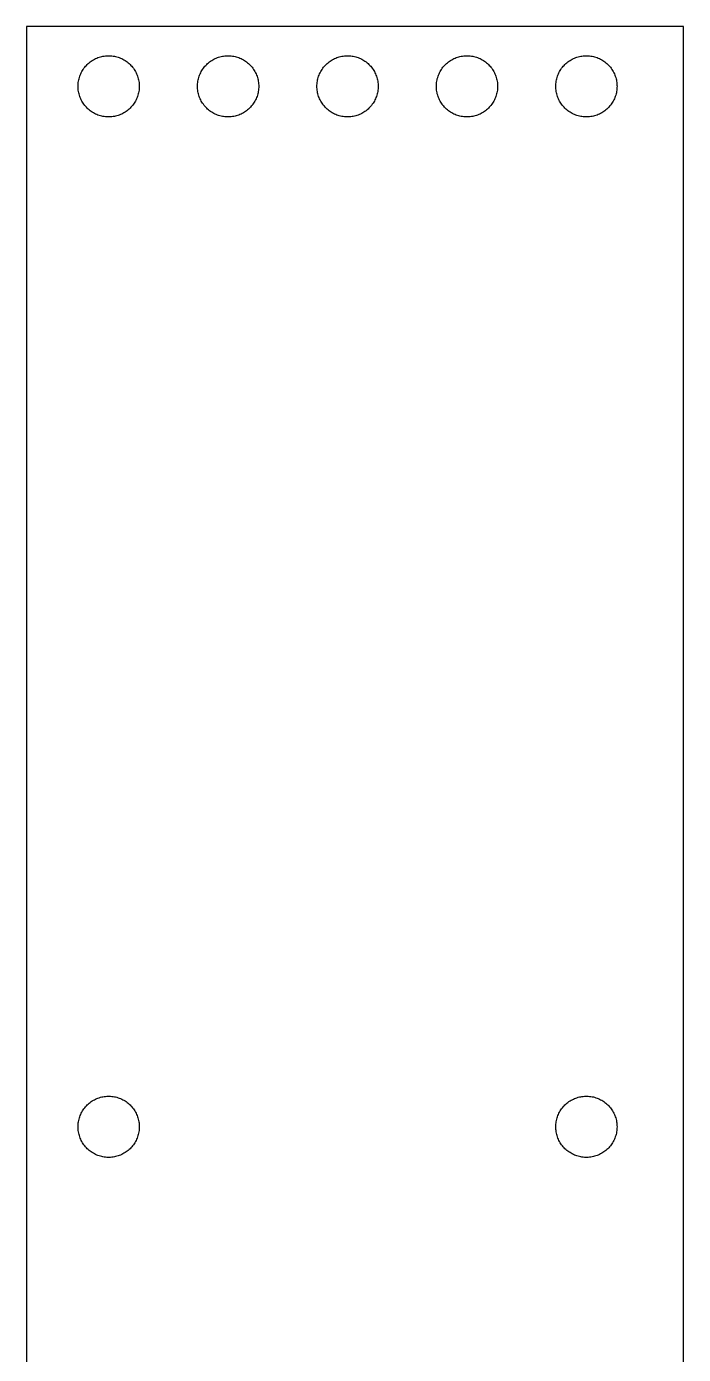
# Model space of a CAD drawing. Header units: metres. Extents: x -21 to 22, y -25 to 152.
# Drawn here: x -21.5 to 22.5, y 63.5 to 152.4 of the extents above; entities that cross this region are included whole.
import ezdxf

# ---------------------------------------------------------------- set-up
doc = ezdxf.new("R2010")
doc.units = ezdxf.units.M

msp = doc.modelspace()

# ---------------------------------------------------------------- linework, layer by layer
for p, q in [((22.4998, 152.4), (-21.4999, 152.4)), ((-21.4999, 152.4), (-21.4999, -25.4)), ((22.4998, -25.4), (22.4998, 152.4)), ((-16.9497, 150.216), (-16.8726, 150.255)), ((-16.8726, 150.255), (-16.7943, 150.29)), ((-16.7943, 150.29), (-16.7145, 150.321)), ((-16.7145, 150.321), (-16.6331, 150.349)), ((-16.6331, 150.349), (-16.5509, 150.374)), ((-16.5509, 150.374), (-16.468, 150.395)), ((-16.468, 150.395), (-16.3839, 150.414)), ((-16.3839, 150.414), (-16.2994, 150.428)), ((-16.2994, 150.428), (-16.2141, 150.438)), ((-16.2141, 150.438), (-16.1285, 150.446)), ((-16.1285, 150.446), (-16.0428, 150.449)), ((-16.0428, 150.449), (-15.9568, 150.449)), ((-15.9568, 150.449), (-15.8711, 150.446)), ((-15.8711, 150.446), (-15.7855, 150.438)), ((-15.7855, 150.438), (-15.7002, 150.428)), ((-15.7002, 150.428), (-15.6157, 150.414)), ((-15.6157, 150.414), (-15.5316, 150.395)), ((-15.5316, 150.395), (-15.4487, 150.374)), ((-15.4487, 150.374), (-15.3665, 150.349)), ((-15.3665, 150.349), (-15.2851, 150.321)), ((-15.2851, 150.321), (-15.2053, 150.29)), ((-15.2053, 150.29), (-15.127, 150.255)), ((-15.127, 150.255), (-15.0502, 150.216)), ((-8.94945, 150.216), (-8.87271, 150.255)), ((-8.87271, 150.255), (-8.79442, 150.29)), ((-8.79442, 150.29), (-8.71458, 150.321)), ((-8.71458, 150.321), (-8.63319, 150.349)), ((-8.63319, 150.349), (-8.55103, 150.374)), ((-8.55103, 150.374), (-8.46809, 150.395)), ((-8.46809, 150.395), (-8.38398, 150.414)), ((-8.38398, 150.414), (-8.29911, 150.428)), ((-8.29911, 150.428), (-8.21423, 150.438)), ((-8.21423, 150.438), (-8.12857, 150.446)), ((-8.12857, 150.446), (-8.04292, 150.449)), ((-8.04292, 150.449), (-7.95688, 150.449)), ((-7.95688, 150.449), (-7.87122, 150.446)), ((-7.87122, 150.446), (-7.78557, 150.438)), ((-7.78557, 150.438), (-7.70031, 150.428)), ((-7.70031, 150.428), (-7.61581, 150.414)), ((-7.61581, 150.414), (-7.53171, 150.395)), ((-7.53171, 150.395), (-7.44838, 150.374)), ((-7.44838, 150.374), (-7.36622, 150.349)), ((-7.36622, 150.349), (-7.28521, 150.321)), ((-7.28521, 150.321), (-7.20537, 150.29)), ((-7.20537, 150.29), (-7.12708, 150.255)), ((-7.12708, 150.255), (-7.04996, 150.216)), ((-0.94955, 150.216), (-0.87282, 150.255)), ((-0.87282, 150.255), (-0.79414, 150.29)), ((-0.79414, 150.29), (-0.7143, 150.321)), ((-0.7143, 150.321), (-0.6333, 150.349)), ((-0.6333, 150.349), (-0.55113, 150.374)), ((-0.55113, 150.374), (-0.4678, 150.395)), ((-0.4678, 150.395), (-0.38409, 150.414)), ((-0.38409, 150.414), (-0.29921, 150.428)), ((-0.29921, 150.428), (-0.21394, 150.438)), ((-0.21394, 150.438), (-0.12867, 150.446)), ((-0.12867, 150.446), (-0.04263, 150.449)), ((-0.04263, 150.449), (0.04263, 150.449)), ((0.04263, 150.449), (0.12867, 150.446)), ((0.12867, 150.446), (0.21394, 150.438)), ((0.21394, 150.438), (0.29921, 150.428)), ((0.29921, 150.428), (0.38409, 150.414)), ((0.38409, 150.414), (0.4678, 150.395)), ((0.4678, 150.395), (0.55113, 150.374)), ((0.55113, 150.374), (0.6333, 150.349)), ((0.6333, 150.349), (0.7143, 150.321)), ((0.7143, 150.321), (0.79414, 150.29)), ((0.79414, 150.29), (0.87282, 150.255)), ((0.87282, 150.255), (0.94955, 150.216)), ((7.04996, 150.216), (7.12708, 150.255)), ((7.12708, 150.255), (7.20537, 150.29)), ((7.20537, 150.29), (7.28521, 150.321)), ((7.28521, 150.321), (7.36622, 150.349)), ((7.36622, 150.349), (7.44838, 150.374)), ((7.44838, 150.374), (7.53171, 150.395)), ((7.53171, 150.395), (7.61581, 150.414)), ((7.61581, 150.414), (7.70031, 150.428)), ((7.70031, 150.428), (7.78557, 150.438)), ((7.78557, 150.438), (7.87122, 150.446)), ((7.87122, 150.446), (7.95688, 150.449)), ((7.95688, 150.449), (8.04253, 150.449)), ((8.04253, 150.449), (8.12857, 150.446)), ((8.12857, 150.446), (8.21423, 150.438)), ((8.21423, 150.438), (8.29911, 150.428)), ((8.29911, 150.428), (8.38398, 150.414)), ((8.38398, 150.414), (8.46809, 150.395)), ((8.46809, 150.395), (8.55103, 150.374)), ((8.55103, 150.374), (8.63319, 150.349)), ((8.63319, 150.349), (8.7142, 150.321)), ((8.7142, 150.321), (8.79404, 150.29)), ((8.79404, 150.29), (8.87271, 150.255)), ((8.87271, 150.255), (8.94945, 150.216)), ((15.0499, 150.216), (15.127, 150.255)), ((15.127, 150.255), (15.2053, 150.29)), ((15.2053, 150.29), (15.2851, 150.321)), ((15.2851, 150.321), (15.3661, 150.349)), ((15.3661, 150.349), (15.4487, 150.374)), ((15.4487, 150.374), (15.5316, 150.395)), ((15.5316, 150.395), (15.6157, 150.414)), ((15.6157, 150.414), (15.7002, 150.428)), ((15.7002, 150.428), (15.7855, 150.438)), ((15.7855, 150.438), (15.8711, 150.446)), ((15.8711, 150.446), (15.9568, 150.449)), ((15.9568, 150.449), (16.0428, 150.449)), ((16.0428, 150.449), (16.1285, 150.446)), ((16.1285, 150.446), (16.2141, 150.438)), ((16.2141, 150.438), (16.2994, 150.428)), ((16.2994, 150.428), (16.3839, 150.414)), ((16.3839, 150.414), (16.468, 150.395)), ((16.468, 150.395), (16.5509, 150.374)), ((16.5509, 150.374), (16.6331, 150.349)), ((16.6331, 150.349), (16.7145, 150.321)), ((16.7145, 150.321), (16.7943, 150.29)), ((16.7943, 150.29), (16.8726, 150.255)), ((16.8726, 150.255), (16.9497, 150.216)), ((-17.8361, 149.311), (-17.7962, 149.387)), ((-17.7962, 149.387), (-17.7532, 149.462)), ((-17.7532, 149.462), (-17.7074, 149.534)), ((-17.7074, 149.534), (-17.6582, 149.605)), ((-17.6582, 149.605), (-17.6063, 149.673)), ((-17.6063, 149.673), (-17.5516, 149.739)), ((-17.5516, 149.739), (-17.4943, 149.803)), ((-17.4943, 149.803), (-17.4342, 149.864)), ((-17.4342, 149.864), (-17.3714, 149.923)), ((-17.3714, 149.923), (-17.3067, 149.979)), ((-17.3067, 149.979), (-17.2393, 150.033)), ((-17.2393, 150.033), (-17.1699, 150.083)), ((-17.1699, 150.083), (-17.0982, 150.131)), ((-17.0982, 150.131), (-17.0249, 150.175)), ((-17.0249, 150.175), (-16.9497, 150.216)), ((-15.0502, 150.216), (-14.9747, 150.175)), ((-14.9747, 150.175), (-14.9014, 150.131)), ((-14.9014, 150.131), (-14.8297, 150.083)), ((-14.8297, 150.083), (-14.7603, 150.033)), ((-14.7603, 150.033), (-14.6933, 149.979)), ((-14.6933, 149.979), (-14.6282, 149.923)), ((-14.6282, 149.923), (-14.5654, 149.864)), ((-14.5654, 149.864), (-14.5053, 149.803)), ((-14.5053, 149.803), (-14.448, 149.739)), ((-14.448, 149.739), (-14.3933, 149.673)), ((-14.3933, 149.673), (-14.3414, 149.605)), ((-14.3414, 149.605), (-14.2922, 149.534)), ((-14.2922, 149.534), (-14.2464, 149.462)), ((-14.2464, 149.462), (-14.2034, 149.387)), ((-14.2034, 149.387), (-14.1635, 149.311)), ((-9.83622, 149.311), (-9.7963, 149.387)), ((-9.7963, 149.387), (-9.75328, 149.462)), ((-9.75328, 149.462), (-9.70716, 149.534)), ((-9.70716, 149.534), (-9.65833, 149.605)), ((-9.65833, 149.605), (-9.60639, 149.673)), ((-9.60639, 149.673), (-9.55174, 149.739)), ((-9.55174, 149.739), (-9.49438, 149.803)), ((-9.49438, 149.803), (-9.43431, 149.864)), ((-9.43431, 149.864), (-9.37152, 149.923)), ((-9.37152, 149.923), (-9.30641, 149.979)), ((-9.30641, 149.979), (-9.23936, 150.033)), ((-9.23936, 150.033), (-9.1696, 150.083)), ((-9.1696, 150.083), (-9.09828, 150.131)), ((-9.09828, 150.131), (-9.02464, 150.175)), ((-9.02464, 150.175), (-8.94945, 150.216)), ((-7.04996, 150.216), (-6.97477, 150.175)), ((-6.97477, 150.175), (-6.90152, 150.131)), ((-6.90152, 150.131), (-6.82982, 150.083)), ((-6.82982, 150.083), (-6.76044, 150.033)), ((-6.76044, 150.033), (-6.693, 149.979)), ((-6.693, 149.979), (-6.62828, 149.923)), ((-6.62828, 149.923), (-6.56549, 149.864)), ((-6.56549, 149.864), (-6.50542, 149.803)), ((-6.50542, 149.803), (-6.44806, 149.739)), ((-6.44806, 149.739), (-6.39341, 149.673)), ((-6.39341, 149.673), (-6.34147, 149.605)), ((-6.34147, 149.605), (-6.29225, 149.534)), ((-6.29225, 149.534), (-6.24613, 149.462)), ((-6.24613, 149.462), (-6.2035, 149.387)), ((-6.2035, 149.387), (-6.16358, 149.311)), ((-1.83593, 149.311), (-1.7964, 149.387)), ((-1.7964, 149.387), (-1.75338, 149.462)), ((-1.75338, 149.462), (-1.70726, 149.534)), ((-1.70726, 149.534), (-1.65843, 149.605)), ((-1.65843, 149.605), (-1.60649, 149.673)), ((-1.60649, 149.673), (-1.55184, 149.739)), ((-1.55184, 149.739), (-1.49409, 149.803)), ((-1.49409, 149.803), (-1.43402, 149.864)), ((-1.43402, 149.864), (-1.37162, 149.923)), ((-1.37162, 149.923), (-1.30651, 149.979)), ((-1.30651, 149.979), (-1.23907, 150.033)), ((-1.23907, 150.033), (-1.1697, 150.083)), ((-1.1697, 150.083), (-1.09838, 150.131)), ((-1.09838, 150.131), (-1.02474, 150.175)), ((-1.02474, 150.175), (-0.94955, 150.216)), ((0.94955, 150.216), (1.02474, 150.175)), ((1.02474, 150.175), (1.09838, 150.131)), ((1.09838, 150.131), (1.1697, 150.083)), ((1.1697, 150.083), (1.23907, 150.033)), ((1.23907, 150.033), (1.30651, 149.979)), ((1.30651, 149.979), (1.37162, 149.923)), ((1.37162, 149.923), (1.43402, 149.864)), ((1.43402, 149.864), (1.49409, 149.803)), ((1.49409, 149.803), (1.55146, 149.739)), ((1.55146, 149.739), (1.60649, 149.673)), ((1.60649, 149.673), (1.65843, 149.605)), ((1.65843, 149.605), (1.70726, 149.534)), ((1.70726, 149.534), (1.75338, 149.462)), ((1.75338, 149.462), (1.7964, 149.387)), ((1.7964, 149.387), (1.83593, 149.311)), ((6.16358, 149.311), (6.2035, 149.387)), ((6.2035, 149.387), (6.24613, 149.462)), ((6.24613, 149.462), (6.29225, 149.534)), ((6.29225, 149.534), (6.34147, 149.605)), ((6.34147, 149.605), (6.39302, 149.673)), ((6.39302, 149.673), (6.44806, 149.739)), ((6.44806, 149.739), (6.50542, 149.803)), ((6.50542, 149.803), (6.56549, 149.864)), ((6.56549, 149.864), (6.62789, 149.923)), ((6.62789, 149.923), (6.693, 149.979)), ((6.693, 149.979), (6.76044, 150.033)), ((6.76044, 150.033), (6.82982, 150.083)), ((6.82982, 150.083), (6.90152, 150.131)), ((6.90152, 150.131), (6.97477, 150.175)), ((6.97477, 150.175), (7.04996, 150.216)), ((8.94945, 150.216), (9.02464, 150.175)), ((9.02464, 150.175), (9.09828, 150.131)), ((9.09828, 150.131), (9.1696, 150.083)), ((9.1696, 150.083), (9.23936, 150.033)), ((9.23936, 150.033), (9.30641, 149.979)), ((9.30641, 149.979), (9.37152, 149.923)), ((9.37152, 149.923), (9.43392, 149.864)), ((9.43392, 149.864), (9.49399, 149.803)), ((9.49399, 149.803), (9.55174, 149.739)), ((9.55174, 149.739), (9.60639, 149.673)), ((9.60639, 149.673), (9.65833, 149.605)), ((9.65833, 149.605), (9.70716, 149.534)), ((9.70716, 149.534), (9.75328, 149.462)), ((9.75328, 149.462), (9.7963, 149.387)), ((9.7963, 149.387), (9.83583, 149.311)), ((14.1635, 149.311), (14.2034, 149.387)), ((14.2034, 149.387), (14.2464, 149.462)), ((14.2464, 149.462), (14.2922, 149.534)), ((14.2922, 149.534), (14.3414, 149.605)), ((14.3414, 149.605), (14.3933, 149.673)), ((14.3933, 149.673), (14.448, 149.739)), ((14.448, 149.739), (14.5053, 149.803)), ((14.5053, 149.803), (14.5654, 149.864)), ((14.5654, 149.864), (14.6282, 149.923)), ((14.6282, 149.923), (14.6929, 149.979)), ((14.6929, 149.979), (14.7603, 150.033)), ((14.7603, 150.033), (14.8297, 150.083)), ((14.8297, 150.083), (14.9014, 150.131)), ((14.9014, 150.131), (14.9747, 150.175)), ((14.9747, 150.175), (15.0499, 150.216)), ((16.9497, 150.216), (17.0249, 150.175)), ((17.0249, 150.175), (17.0982, 150.131)), ((17.0982, 150.131), (17.1699, 150.083)), ((17.1699, 150.083), (17.2393, 150.033)), ((17.2393, 150.033), (17.3067, 149.979)), ((17.3067, 149.979), (17.3714, 149.923)), ((17.3714, 149.923), (17.4342, 149.864)), ((17.4342, 149.864), (17.4943, 149.803)), ((17.4943, 149.803), (17.5516, 149.739)), ((17.5516, 149.739), (17.6063, 149.673)), ((17.6063, 149.673), (17.6582, 149.605)), ((17.6582, 149.605), (17.7074, 149.534)), ((17.7074, 149.534), (17.7532, 149.462)), ((17.7532, 149.462), (17.7962, 149.387)), ((17.7962, 149.387), (17.8361, 149.311)), ((-18.0497, 148.4), (-18.0481, 148.486)), ((-18.0481, 148.486), (-18.0427, 148.571)), ((-18.0427, 148.571), (-18.0338, 148.657)), ((-18.0338, 148.657), (-18.021, 148.742)), ((-18.021, 148.742), (-18.0051, 148.826)), ((-18.0051, 148.826), (-17.9853, 148.91)), ((-17.9853, 148.91), (-17.9625, 148.992)), ((-17.9625, 148.992), (-17.9357, 149.074)), ((-17.9357, 149.074), (-17.9059, 149.154)), ((-17.9059, 149.154), (-17.8726, 149.234)), ((-17.8726, 149.234), (-17.8361, 149.311)), ((-14.1635, 149.311), (-14.127, 149.234)), ((-14.127, 149.234), (-14.0937, 149.154)), ((-14.0937, 149.154), (-14.0639, 149.074)), ((-14.0639, 149.074), (-14.0371, 148.992)), ((-14.0371, 148.992), (-14.0143, 148.91)), ((-14.0143, 148.91), (-13.9945, 148.826)), ((-13.9945, 148.826), (-13.9786, 148.742)), ((-13.9786, 148.742), (-13.9658, 148.657)), ((-13.9658, 148.657), (-13.9569, 148.571)), ((-13.9569, 148.571), (-13.9515, 148.486)), ((-13.9515, 148.486), (-13.9499, 148.4)), ((-10.0498, 148.4), (-10.0478, 148.486)), ((-10.0478, 148.486), (-10.0428, 148.571)), ((-10.0428, 148.571), (-10.0335, 148.657)), ((-10.0335, 148.657), (-10.0211, 148.742)), ((-10.0211, 148.742), (-10.0052, 148.826)), ((-10.0052, 148.826), (-9.98544, 148.91)), ((-9.98544, 148.91), (-9.96218, 148.992)), ((-9.96218, 148.992), (-9.93583, 149.074)), ((-9.93583, 149.074), (-9.90598, 149.154)), ((-9.90598, 149.154), (-9.87265, 149.234)), ((-9.87265, 149.234), (-9.83622, 149.311)), ((-6.16358, 149.311), (-6.12715, 149.234)), ((-6.12715, 149.234), (-6.09381, 149.154)), ((-6.09381, 149.154), (-6.06397, 149.074)), ((-6.06397, 149.074), (-6.03723, 148.992)), ((-6.03723, 148.992), (-6.01436, 148.91)), ((-6.01436, 148.91), (-5.9946, 148.826)), ((-5.9946, 148.826), (-5.9787, 148.742)), ((-5.9787, 148.742), (-5.96591, 148.657)), ((-5.96591, 148.657), (-5.957, 148.571)), ((-5.957, 148.571), (-5.95157, 148.486)), ((-5.95157, 148.486), (-5.94964, 148.4)), ((-2.04987, 148.4), (-2.04794, 148.486)), ((-2.04794, 148.486), (-2.04251, 148.571)), ((-2.04251, 148.571), (-2.0336, 148.657)), ((-2.0336, 148.657), (-2.02119, 148.742)), ((-2.02119, 148.742), (-2.00492, 148.826)), ((-2.00492, 148.826), (-1.98554, 148.91)), ((-1.98554, 148.91), (-1.96228, 148.992)), ((-1.96228, 148.992), (-1.93593, 149.074)), ((-1.93593, 149.074), (-1.9057, 149.154)), ((-1.9057, 149.154), (-1.87275, 149.234)), ((-1.87275, 149.234), (-1.83593, 149.311)), ((1.83593, 149.311), (1.87275, 149.234)), ((1.87275, 149.234), (1.9057, 149.154)), ((1.9057, 149.154), (1.93593, 149.074)), ((1.93593, 149.074), (1.96228, 148.992)), ((1.96228, 148.992), (1.98554, 148.91)), ((1.98554, 148.91), (2.00492, 148.826)), ((2.00492, 148.826), (2.02119, 148.742)), ((2.02119, 148.742), (2.0336, 148.657)), ((2.0336, 148.657), (2.04251, 148.571)), ((2.04251, 148.571), (2.04794, 148.486)), ((2.04794, 148.486), (2.04987, 148.4)), ((5.94964, 148.4), (5.95157, 148.486)), ((5.95157, 148.486), (5.957, 148.571)), ((5.957, 148.571), (5.96591, 148.657)), ((5.96591, 148.657), (5.97832, 148.742)), ((5.97832, 148.742), (5.9946, 148.826)), ((5.9946, 148.826), (6.01436, 148.91)), ((6.01436, 148.91), (6.03723, 148.992)), ((6.03723, 148.992), (6.06397, 149.074)), ((6.06397, 149.074), (6.09381, 149.154)), ((6.09381, 149.154), (6.12715, 149.234)), ((6.12715, 149.234), (6.16358, 149.311)), ((9.83583, 149.311), (9.87265, 149.234)), ((9.87265, 149.234), (9.90598, 149.154)), ((9.90598, 149.154), (9.93583, 149.074)), ((9.93583, 149.074), (9.96218, 148.992)), ((9.96218, 148.992), (9.98544, 148.91)), ((9.98544, 148.91), (10.0048, 148.826)), ((10.0048, 148.826), (10.0211, 148.742)), ((10.0211, 148.742), (10.0335, 148.657)), ((10.0335, 148.657), (10.0428, 148.571)), ((10.0428, 148.571), (10.0478, 148.486)), ((10.0478, 148.486), (10.0498, 148.4)), ((13.9499, 148.4), (13.9515, 148.486)), ((13.9515, 148.486), (13.9569, 148.571)), ((13.9569, 148.571), (13.9658, 148.657)), ((13.9658, 148.657), (13.9786, 148.742)), ((13.9786, 148.742), (13.9945, 148.826)), ((13.9945, 148.826), (14.0143, 148.91)), ((14.0143, 148.91), (14.0371, 148.992)), ((14.0371, 148.992), (14.0639, 149.074)), ((14.0639, 149.074), (14.0937, 149.154)), ((14.0937, 149.154), (14.127, 149.234)), ((14.127, 149.234), (14.1635, 149.311)), ((17.8361, 149.311), (17.8726, 149.234)), ((17.8726, 149.234), (17.9059, 149.154)), ((17.9059, 149.154), (17.9357, 149.074)), ((17.9357, 149.074), (17.9625, 148.992)), ((17.9625, 148.992), (17.9853, 148.91)), ((17.9853, 148.91), (18.0051, 148.826)), ((18.0051, 148.826), (18.021, 148.742)), ((18.021, 148.742), (18.0338, 148.657)), ((18.0338, 148.657), (18.0427, 148.571)), ((18.0427, 148.571), (18.0481, 148.486)), ((18.0481, 148.486), (18.0497, 148.4)), ((-18.0481, 148.314), (-18.0497, 148.4)), ((-18.0427, 148.228), (-18.0481, 148.314)), ((-18.0338, 148.143), (-18.0427, 148.228)), ((-18.021, 148.058), (-18.0338, 148.143)), ((-18.0051, 147.974), (-18.021, 148.058)), ((-17.9853, 147.89), (-18.0051, 147.974)), ((-17.9625, 147.807), (-17.9853, 147.89)), ((-17.9357, 147.725), (-17.9625, 147.807)), ((-17.9059, 147.645), (-17.9357, 147.725)), ((-17.8726, 147.566), (-17.9059, 147.645)), ((-14.0937, 147.645), (-14.127, 147.566)), ((-14.0639, 147.725), (-14.0937, 147.645)), ((-14.0371, 147.807), (-14.0639, 147.725)), ((-14.0143, 147.89), (-14.0371, 147.807)), ((-13.9945, 147.974), (-14.0143, 147.89)), ((-13.9786, 148.058), (-13.9945, 147.974)), ((-13.9658, 148.143), (-13.9786, 148.058)), ((-13.9569, 148.228), (-13.9658, 148.143)), ((-13.9515, 148.314), (-13.9569, 148.228)), ((-13.9499, 148.4), (-13.9515, 148.314)), ((-10.0478, 148.314), (-10.0498, 148.4)), ((-10.0428, 148.228), (-10.0478, 148.314)), ((-10.0335, 148.143), (-10.0428, 148.228)), ((-10.0211, 148.058), (-10.0335, 148.143)), ((-10.0052, 147.974), (-10.0211, 148.058)), ((-9.98544, 147.89), (-10.0052, 147.974)), ((-9.96218, 147.807), (-9.98544, 147.89)), ((-9.93583, 147.725), (-9.96218, 147.807)), ((-9.90598, 147.645), (-9.93583, 147.725)), ((-9.87265, 147.566), (-9.90598, 147.645)), ((-6.09381, 147.645), (-6.12715, 147.566)), ((-6.06397, 147.725), (-6.09381, 147.645)), ((-6.03723, 147.807), (-6.06397, 147.725)), ((-6.01436, 147.89), (-6.03723, 147.807)), ((-5.9946, 147.974), (-6.01436, 147.89)), ((-5.9787, 148.058), (-5.9946, 147.974)), ((-5.96591, 148.143), (-5.9787, 148.058)), ((-5.957, 148.228), (-5.96591, 148.143)), ((-5.95157, 148.314), (-5.957, 148.228)), ((-5.94964, 148.4), (-5.95157, 148.314)), ((-2.04794, 148.314), (-2.04987, 148.4)), ((-2.04251, 148.228), (-2.04794, 148.314)), ((-2.0336, 148.143), (-2.04251, 148.228)), ((-2.02119, 148.058), (-2.0336, 148.143)), ((-2.00492, 147.974), (-2.02119, 148.058)), ((-1.98554, 147.89), (-2.00492, 147.974)), ((-1.96228, 147.807), (-1.98554, 147.89)), ((-1.93593, 147.725), (-1.96228, 147.807)), ((-1.9057, 147.645), (-1.93593, 147.725)), ((-1.87275, 147.566), (-1.9057, 147.645)), ((1.9057, 147.645), (1.87275, 147.566)), ((1.93593, 147.725), (1.9057, 147.645)), ((1.96228, 147.807), (1.93593, 147.725)), ((1.98554, 147.89), (1.96228, 147.807)), ((2.00492, 147.974), (1.98554, 147.89)), ((2.02119, 148.058), (2.00492, 147.974)), ((2.0336, 148.143), (2.02119, 148.058)), ((2.04251, 148.228), (2.0336, 148.143)), ((2.04794, 148.314), (2.04251, 148.228)), ((2.04987, 148.4), (2.04794, 148.314)), ((5.95157, 148.314), (5.94964, 148.4)), ((5.957, 148.228), (5.95157, 148.314)), ((5.96591, 148.143), (5.957, 148.228)), ((5.97832, 148.058), (5.96591, 148.143)), ((5.9946, 147.974), (5.97832, 148.058)), ((6.01436, 147.89), (5.9946, 147.974)), ((6.03723, 147.807), (6.01436, 147.89)), ((6.06397, 147.725), (6.03723, 147.807)), ((6.09381, 147.645), (6.06397, 147.725)), ((6.12715, 147.566), (6.09381, 147.645)), ((9.90598, 147.645), (9.87265, 147.566)), ((9.93583, 147.725), (9.90598, 147.645)), ((9.96218, 147.807), (9.93583, 147.725)), ((9.98544, 147.89), (9.96218, 147.807)), ((10.0048, 147.974), (9.98544, 147.89)), ((10.0211, 148.058), (10.0048, 147.974)), ((10.0335, 148.143), (10.0211, 148.058)), ((10.0428, 148.228), (10.0335, 148.143)), ((10.0478, 148.314), (10.0428, 148.228)), ((10.0498, 148.4), (10.0478, 148.314)), ((13.9515, 148.314), (13.9499, 148.4)), ((13.9569, 148.228), (13.9515, 148.314)), ((13.9658, 148.143), (13.9569, 148.228)), ((13.9786, 148.058), (13.9658, 148.143)), ((13.9945, 147.974), (13.9786, 148.058)), ((14.0143, 147.89), (13.9945, 147.974)), ((14.0371, 147.807), (14.0143, 147.89)), ((14.0639, 147.725), (14.0371, 147.807)), ((14.0937, 147.645), (14.0639, 147.725)), ((14.127, 147.566), (14.0937, 147.645)), ((17.9059, 147.645), (17.8726, 147.566)), ((17.9357, 147.725), (17.9059, 147.645)), ((17.9625, 147.807), (17.9357, 147.725)), ((17.9853, 147.89), (17.9625, 147.807)), ((18.0051, 147.974), (17.9853, 147.89)), ((18.021, 148.058), (18.0051, 147.974)), ((18.0338, 148.143), (18.021, 148.058)), ((18.0427, 148.228), (18.0338, 148.143)), ((18.0481, 148.314), (18.0427, 148.228)), ((18.0497, 148.4), (18.0481, 148.314)), ((-17.8361, 147.488), (-17.8726, 147.566)), ((-17.7962, 147.412), (-17.8361, 147.488)), ((-17.7532, 147.338), (-17.7962, 147.412)), ((-17.7074, 147.265), (-17.7532, 147.338)), ((-17.6582, 147.195), (-17.7074, 147.265)), ((-17.6063, 147.126), (-17.6582, 147.195)), ((-17.5516, 147.06), (-17.6063, 147.126)), ((-17.4943, 146.996), (-17.5516, 147.06)), ((-17.4342, 146.935), (-17.4943, 146.996)), ((-17.3714, 146.876), (-17.4342, 146.935)), ((-17.3067, 146.82), (-17.3714, 146.876)), ((-17.2393, 146.767), (-17.3067, 146.82)), ((-17.1699, 146.717), (-17.2393, 146.767)), ((-17.0982, 146.669), (-17.1699, 146.717)), ((-14.8297, 146.717), (-14.9014, 146.669)), ((-14.7603, 146.767), (-14.8297, 146.717)), ((-14.6933, 146.82), (-14.7603, 146.767)), ((-14.6282, 146.876), (-14.6933, 146.82)), ((-14.5654, 146.935), (-14.6282, 146.876)), ((-14.5053, 146.996), (-14.5654, 146.935)), ((-14.448, 147.06), (-14.5053, 146.996)), ((-14.3933, 147.126), (-14.448, 147.06)), ((-14.3414, 147.195), (-14.3933, 147.126)), ((-14.2922, 147.265), (-14.3414, 147.195)), ((-14.2464, 147.338), (-14.2922, 147.265)), ((-14.2034, 147.412), (-14.2464, 147.338)), ((-14.1635, 147.488), (-14.2034, 147.412)), ((-14.127, 147.566), (-14.1635, 147.488)), ((-9.83622, 147.488), (-9.87265, 147.566)), ((-9.7963, 147.412), (-9.83622, 147.488)), ((-9.75328, 147.338), (-9.7963, 147.412)), ((-9.70716, 147.265), (-9.75328, 147.338)), ((-9.65833, 147.195), (-9.70716, 147.265)), ((-9.60639, 147.126), (-9.65833, 147.195)), ((-9.55174, 147.06), (-9.60639, 147.126)), ((-9.49438, 146.996), (-9.55174, 147.06)), ((-9.43431, 146.935), (-9.49438, 146.996)), ((-9.37152, 146.876), (-9.43431, 146.935)), ((-9.30641, 146.82), (-9.37152, 146.876)), ((-9.23936, 146.767), (-9.30641, 146.82)), ((-9.1696, 146.717), (-9.23936, 146.767)), ((-9.09828, 146.669), (-9.1696, 146.717)), ((-6.82982, 146.717), (-6.90152, 146.669)), ((-6.76044, 146.767), (-6.82982, 146.717)), ((-6.693, 146.82), (-6.76044, 146.767)), ((-6.62828, 146.876), (-6.693, 146.82)), ((-6.56549, 146.935), (-6.62828, 146.876)), ((-6.50542, 146.996), (-6.56549, 146.935)), ((-6.44806, 147.06), (-6.50542, 146.996)), ((-6.39341, 147.126), (-6.44806, 147.06)), ((-6.34147, 147.195), (-6.39341, 147.126)), ((-6.29225, 147.265), (-6.34147, 147.195)), ((-6.24613, 147.338), (-6.29225, 147.265)), ((-6.2035, 147.412), (-6.24613, 147.338)), ((-6.16358, 147.488), (-6.2035, 147.412)), ((-6.12715, 147.566), (-6.16358, 147.488)), ((-1.83593, 147.488), (-1.87275, 147.566)), ((-1.7964, 147.412), (-1.83593, 147.488)), ((-1.75338, 147.338), (-1.7964, 147.412)), ((-1.70726, 147.265), (-1.75338, 147.338)), ((-1.65843, 147.195), (-1.70726, 147.265)), ((-1.60649, 147.126), (-1.65843, 147.195)), ((-1.55184, 147.06), (-1.60649, 147.126)), ((-1.49409, 146.996), (-1.55184, 147.06)), ((-1.43402, 146.935), (-1.49409, 146.996)), ((-1.37162, 146.876), (-1.43402, 146.935)), ((-1.30651, 146.82), (-1.37162, 146.876)), ((-1.23907, 146.767), (-1.30651, 146.82)), ((-1.1697, 146.717), (-1.23907, 146.767)), ((-1.09838, 146.669), (-1.1697, 146.717)), ((1.1697, 146.717), (1.09838, 146.669)), ((1.23907, 146.767), (1.1697, 146.717)), ((1.30651, 146.82), (1.23907, 146.767)), ((1.37162, 146.876), (1.30651, 146.82)), ((1.43402, 146.935), (1.37162, 146.876)), ((1.49409, 146.996), (1.43402, 146.935)), ((1.55146, 147.06), (1.49409, 146.996)), ((1.60649, 147.126), (1.55146, 147.06)), ((1.65843, 147.195), (1.60649, 147.126)), ((1.70726, 147.265), (1.65843, 147.195)), ((1.75338, 147.338), (1.70726, 147.265)), ((1.7964, 147.412), (1.75338, 147.338)), ((1.83593, 147.488), (1.7964, 147.412)), ((1.87275, 147.566), (1.83593, 147.488)), ((6.16358, 147.488), (6.12715, 147.566)), ((6.2035, 147.412), (6.16358, 147.488)), ((6.24613, 147.338), (6.2035, 147.412)), ((6.29225, 147.265), (6.24613, 147.338)), ((6.34147, 147.195), (6.29225, 147.265)), ((6.39302, 147.126), (6.34147, 147.195)), ((6.44806, 147.06), (6.39302, 147.126)), ((6.50542, 146.996), (6.44806, 147.06)), ((6.56549, 146.935), (6.50542, 146.996)), ((6.62789, 146.876), (6.56549, 146.935)), ((6.693, 146.82), (6.62789, 146.876)), ((6.76044, 146.767), (6.693, 146.82)), ((6.82982, 146.717), (6.76044, 146.767)), ((6.90152, 146.669), (6.82982, 146.717)), ((9.1696, 146.717), (9.09828, 146.669)), ((9.23936, 146.767), (9.1696, 146.717)), ((9.30641, 146.82), (9.23936, 146.767)), ((9.37152, 146.876), (9.30641, 146.82)), ((9.43392, 146.935), (9.37152, 146.876)), ((9.49399, 146.996), (9.43392, 146.935)), ((9.55174, 147.06), (9.49399, 146.996)), ((9.60639, 147.126), (9.55174, 147.06)), ((9.65833, 147.195), (9.60639, 147.126)), ((9.70716, 147.265), (9.65833, 147.195)), ((9.75328, 147.338), (9.70716, 147.265)), ((9.7963, 147.412), (9.75328, 147.338)), ((9.83583, 147.488), (9.7963, 147.412)), ((9.87265, 147.566), (9.83583, 147.488)), ((14.1635, 147.488), (14.127, 147.566)), ((14.2034, 147.412), (14.1635, 147.488)), ((14.2464, 147.338), (14.2034, 147.412)), ((14.2922, 147.265), (14.2464, 147.338)), ((14.3414, 147.195), (14.2922, 147.265)), ((14.3933, 147.126), (14.3414, 147.195)), ((14.448, 147.06), (14.3933, 147.126)), ((14.5053, 146.996), (14.448, 147.06)), ((14.5654, 146.935), (14.5053, 146.996)), ((14.6282, 146.876), (14.5654, 146.935)), ((14.6929, 146.82), (14.6282, 146.876)), ((14.7603, 146.767), (14.6929, 146.82)), ((14.8297, 146.717), (14.7603, 146.767)), ((14.9014, 146.669), (14.8297, 146.717)), ((17.1699, 146.717), (17.0982, 146.669)), ((17.2393, 146.767), (17.1699, 146.717)), ((17.3067, 146.82), (17.2393, 146.767)), ((17.3714, 146.876), (17.3067, 146.82)), ((17.4342, 146.935), (17.3714, 146.876)), ((17.4943, 146.996), (17.4342, 146.935)), ((17.5516, 147.06), (17.4943, 146.996)), ((17.6063, 147.126), (17.5516, 147.06)), ((17.6582, 147.195), (17.6063, 147.126)), ((17.7074, 147.265), (17.6582, 147.195)), ((17.7532, 147.338), (17.7074, 147.265)), ((17.7962, 147.412), (17.7532, 147.338)), ((17.8361, 147.488), (17.7962, 147.412)), ((17.8726, 147.566), (17.8361, 147.488)), ((-17.0249, 146.624), (-17.0982, 146.669)), ((-16.9497, 146.583), (-17.0249, 146.624)), ((-16.8726, 146.545), (-16.9497, 146.583)), ((-16.7943, 146.51), (-16.8726, 146.545)), ((-16.7145, 146.478), (-16.7943, 146.51)), ((-16.6331, 146.45), (-16.7145, 146.478)), ((-16.5509, 146.425), (-16.6331, 146.45)), ((-16.468, 146.404), (-16.5509, 146.425)), ((-16.3839, 146.386), (-16.468, 146.404)), ((-16.2994, 146.372), (-16.3839, 146.386)), ((-16.2141, 146.361), (-16.2994, 146.372)), ((-16.1285, 146.354), (-16.2141, 146.361)), ((-16.0428, 146.35), (-16.1285, 146.354)), ((-15.9568, 146.35), (-16.0428, 146.35)), ((-15.8711, 146.354), (-15.9568, 146.35)), ((-15.7855, 146.361), (-15.8711, 146.354)), ((-15.7002, 146.372), (-15.7855, 146.361)), ((-15.6157, 146.386), (-15.7002, 146.372)), ((-15.5316, 146.404), (-15.6157, 146.386)), ((-15.4487, 146.425), (-15.5316, 146.404)), ((-15.3665, 146.45), (-15.4487, 146.425)), ((-15.2851, 146.478), (-15.3665, 146.45)), ((-15.2053, 146.51), (-15.2851, 146.478)), ((-15.127, 146.545), (-15.2053, 146.51)), ((-15.0502, 146.583), (-15.127, 146.545)), ((-14.9747, 146.624), (-15.0502, 146.583)), ((-14.9014, 146.669), (-14.9747, 146.624)), ((-9.02464, 146.624), (-9.09828, 146.669)), ((-8.94945, 146.583), (-9.02464, 146.624)), ((-8.87271, 146.545), (-8.94945, 146.583)), ((-8.79442, 146.51), (-8.87271, 146.545)), ((-8.71458, 146.478), (-8.79442, 146.51)), ((-8.63319, 146.45), (-8.71458, 146.478)), ((-8.55103, 146.425), (-8.63319, 146.45)), ((-8.46809, 146.404), (-8.55103, 146.425)), ((-8.38398, 146.386), (-8.46809, 146.404)), ((-8.29911, 146.372), (-8.38398, 146.386)), ((-8.21423, 146.361), (-8.29911, 146.372)), ((-8.12857, 146.354), (-8.21423, 146.361)), ((-8.04292, 146.35), (-8.12857, 146.354)), ((-7.95688, 146.35), (-8.04292, 146.35)), ((-7.87122, 146.354), (-7.95688, 146.35)), ((-7.78557, 146.361), (-7.87122, 146.354)), ((-7.70031, 146.372), (-7.78557, 146.361)), ((-7.61581, 146.386), (-7.70031, 146.372)), ((-7.53171, 146.404), (-7.61581, 146.386)), ((-7.44838, 146.425), (-7.53171, 146.404)), ((-7.36622, 146.45), (-7.44838, 146.425)), ((-7.28521, 146.478), (-7.36622, 146.45)), ((-7.20537, 146.51), (-7.28521, 146.478)), ((-7.12708, 146.545), (-7.20537, 146.51)), ((-7.04996, 146.583), (-7.12708, 146.545)), ((-6.97477, 146.624), (-7.04996, 146.583)), ((-6.90152, 146.669), (-6.97477, 146.624)), ((-1.02474, 146.624), (-1.09838, 146.669)), ((-0.94955, 146.583), (-1.02474, 146.624)), ((-0.87282, 146.545), (-0.94955, 146.583)), ((-0.79414, 146.51), (-0.87282, 146.545)), ((-0.7143, 146.478), (-0.79414, 146.51)), ((-0.6333, 146.45), (-0.7143, 146.478)), ((-0.55113, 146.425), (-0.6333, 146.45)), ((-0.4678, 146.404), (-0.55113, 146.425)), ((-0.38409, 146.386), (-0.4678, 146.404)), ((-0.29921, 146.372), (-0.38409, 146.386)), ((-0.21394, 146.361), (-0.29921, 146.372)), ((-0.12867, 146.354), (-0.21394, 146.361)), ((-0.04263, 146.35), (-0.12867, 146.354)), ((0.04263, 146.35), (-0.04263, 146.35)), ((0.12867, 146.354), (0.04263, 146.35)), ((0.21394, 146.361), (0.12867, 146.354)), ((0.29921, 146.372), (0.21394, 146.361)), ((0.38409, 146.386), (0.29921, 146.372)), ((0.4678, 146.404), (0.38409, 146.386)), ((0.55113, 146.425), (0.4678, 146.404)), ((0.6333, 146.45), (0.55113, 146.425)), ((0.7143, 146.478), (0.6333, 146.45)), ((0.79414, 146.51), (0.7143, 146.478)), ((0.87282, 146.545), (0.79414, 146.51)), ((0.94955, 146.583), (0.87282, 146.545)), ((1.02474, 146.624), (0.94955, 146.583)), ((1.09838, 146.669), (1.02474, 146.624)), ((6.97477, 146.624), (6.90152, 146.669)), ((7.04996, 146.583), (6.97477, 146.624)), ((7.12708, 146.545), (7.04996, 146.583)), ((7.20537, 146.51), (7.12708, 146.545)), ((7.28521, 146.478), (7.20537, 146.51)), ((7.36622, 146.45), (7.28521, 146.478)), ((7.44838, 146.425), (7.36622, 146.45)), ((7.53171, 146.404), (7.44838, 146.425)), ((7.61581, 146.386), (7.53171, 146.404)), ((7.70031, 146.372), (7.61581, 146.386)), ((7.78557, 146.361), (7.70031, 146.372)), ((7.87122, 146.354), (7.78557, 146.361)), ((7.95688, 146.35), (7.87122, 146.354)), ((8.04253, 146.35), (7.95688, 146.35)), ((8.12857, 146.354), (8.04253, 146.35)), ((8.21423, 146.361), (8.12857, 146.354)), ((8.29911, 146.372), (8.21423, 146.361)), ((8.38398, 146.386), (8.29911, 146.372)), ((8.46809, 146.404), (8.38398, 146.386)), ((8.55103, 146.425), (8.46809, 146.404)), ((8.63319, 146.45), (8.55103, 146.425)), ((8.7142, 146.478), (8.63319, 146.45)), ((8.79404, 146.51), (8.7142, 146.478)), ((8.87271, 146.545), (8.79404, 146.51)), ((8.94945, 146.583), (8.87271, 146.545)), ((9.02464, 146.624), (8.94945, 146.583)), ((9.09828, 146.669), (9.02464, 146.624)), ((14.9747, 146.624), (14.9014, 146.669)), ((15.0499, 146.583), (14.9747, 146.624)), ((15.127, 146.545), (15.0499, 146.583)), ((15.2053, 146.51), (15.127, 146.545)), ((15.2851, 146.478), (15.2053, 146.51)), ((15.3661, 146.45), (15.2851, 146.478)), ((15.4487, 146.425), (15.3661, 146.45)), ((15.5316, 146.404), (15.4487, 146.425)), ((15.6157, 146.386), (15.5316, 146.404)), ((15.7002, 146.372), (15.6157, 146.386)), ((15.7855, 146.361), (15.7002, 146.372)), ((15.8711, 146.354), (15.7855, 146.361)), ((15.9568, 146.35), (15.8711, 146.354)), ((16.0428, 146.35), (15.9568, 146.35)), ((16.1285, 146.354), (16.0428, 146.35)), ((16.2141, 146.361), (16.1285, 146.354)), ((16.2994, 146.372), (16.2141, 146.361)), ((16.3839, 146.386), (16.2994, 146.372)), ((16.468, 146.404), (16.3839, 146.386)), ((16.5509, 146.425), (16.468, 146.404)), ((16.6331, 146.45), (16.5509, 146.425)), ((16.7145, 146.478), (16.6331, 146.45)), ((16.7943, 146.51), (16.7145, 146.478)), ((16.8726, 146.545), (16.7943, 146.51)), ((16.9497, 146.583), (16.8726, 146.545)), ((17.0249, 146.624), (16.9497, 146.583)), ((17.0982, 146.669), (17.0249, 146.624)), ((-17.6582, 79.9447), (-17.6063, 80.0133)), ((-17.6063, 80.0133), (-17.5516, 80.0792)), ((-17.5516, 80.0792), (-17.4943, 80.1432)), ((-17.4943, 80.1432), (-17.4342, 80.2044)), ((-17.4342, 80.2044), (-17.3714, 80.2633)), ((-17.3714, 80.2633), (-17.3067, 80.3195)), ((-17.3067, 80.3195), (-17.2393, 80.3726)), ((-17.2393, 80.3726), (-17.1699, 80.423)), ((-17.1699, 80.423), (-17.0982, 80.4707)), ((-17.0982, 80.4707), (-17.0249, 80.5152)), ((-17.0249, 80.5152), (-16.9497, 80.5563)), ((-16.9497, 80.5563), (-16.8726, 80.5947)), ((-16.8726, 80.5947), (-16.7943, 80.6296)), ((-16.7943, 80.6296), (-16.7145, 80.6614)), ((-16.7145, 80.6614), (-16.6335, 80.6896)), ((-16.6335, 80.6896), (-16.5509, 80.7145)), ((-16.5509, 80.7145), (-16.468, 80.7358)), ((-16.468, 80.7358), (-16.3839, 80.7536)), ((-16.3839, 80.7536), (-16.2994, 80.7679)), ((-16.2994, 80.7679), (-16.2141, 80.7784)), ((-16.2141, 80.7784), (-16.1285, 80.7858)), ((-16.1285, 80.7858), (-16.0428, 80.7893)), ((-16.0428, 80.7893), (-15.9568, 80.7893)), ((-15.9568, 80.7893), (-15.8711, 80.7858)), ((-15.8711, 80.7858), (-15.7855, 80.7784)), ((-15.7855, 80.7784), (-15.7002, 80.7679)), ((-15.7002, 80.7679), (-15.6157, 80.7536)), ((-15.6157, 80.7536), (-15.5316, 80.7358)), ((-15.5316, 80.7358), (-15.4487, 80.7145)), ((-15.4487, 80.7145), (-15.3665, 80.6896)), ((-15.3665, 80.6896), (-15.2851, 80.6614)), ((-15.2851, 80.6614), (-15.2053, 80.6296)), ((-15.2053, 80.6296), (-15.127, 80.5947)), ((-15.127, 80.5947), (-15.0499, 80.5563)), ((-15.0499, 80.5563), (-14.9747, 80.5152)), ((-14.9747, 80.5152), (-14.9014, 80.4707)), ((-14.9014, 80.4707), (-14.8297, 80.423)), ((-14.8297, 80.423), (-14.7603, 80.3726)), ((-14.7603, 80.3726), (-14.6929, 80.3195)), ((-14.6929, 80.3195), (-14.6282, 80.2633)), ((-14.6282, 80.2633), (-14.5654, 80.2044)), ((-14.5654, 80.2044), (-14.5053, 80.1432)), ((-14.5053, 80.1432), (-14.448, 80.0792)), ((-14.448, 80.0792), (-14.3933, 80.0133)), ((-14.3933, 80.0133), (-14.3414, 79.9447)), ((14.3414, 79.9447), (14.3933, 80.0133)), ((14.3933, 80.0133), (14.448, 80.0792)), ((14.448, 80.0792), (14.5053, 80.1432)), ((14.5053, 80.1432), (14.5654, 80.2044)), ((14.5654, 80.2044), (14.6282, 80.2633)), ((14.6282, 80.2633), (14.6929, 80.3195)), ((14.6929, 80.3195), (14.7603, 80.3726)), ((14.7603, 80.3726), (14.8297, 80.423)), ((14.8297, 80.423), (14.9014, 80.4707)), ((14.9014, 80.4707), (14.9747, 80.5152)), ((14.9747, 80.5152), (15.0499, 80.5563)), ((15.0499, 80.5563), (15.127, 80.5947)), ((15.127, 80.5947), (15.2053, 80.6296)), ((15.2053, 80.6296), (15.2851, 80.6614)), ((15.2851, 80.6614), (15.3665, 80.6896)), ((15.3665, 80.6896), (15.4487, 80.7145)), ((15.4487, 80.7145), (15.5316, 80.7358)), ((15.5316, 80.7358), (15.6157, 80.7536)), ((15.6157, 80.7536), (15.7002, 80.7679)), ((15.7002, 80.7679), (15.7855, 80.7784)), ((15.7855, 80.7784), (15.8711, 80.7858)), ((15.8711, 80.7858), (15.9568, 80.7893)), ((15.9568, 80.7893), (16.0428, 80.7893)), ((16.0428, 80.7893), (16.1285, 80.7858)), ((16.1285, 80.7858), (16.2141, 80.7784)), ((16.2141, 80.7784), (16.2994, 80.7679)), ((16.2994, 80.7679), (16.3839, 80.7536)), ((16.3839, 80.7536), (16.468, 80.7358)), ((16.468, 80.7358), (16.5509, 80.7145)), ((16.5509, 80.7145), (16.6335, 80.6896)), ((16.6335, 80.6896), (16.7145, 80.6614)), ((16.7145, 80.6614), (16.7943, 80.6296)), ((16.7943, 80.6296), (16.8726, 80.5947)), ((16.8726, 80.5947), (16.9497, 80.5563)), ((16.9497, 80.5563), (17.0249, 80.5152)), ((17.0249, 80.5152), (17.0982, 80.4707)), ((17.0982, 80.4707), (17.1699, 80.423)), ((17.1699, 80.423), (17.2393, 80.3726)), ((17.2393, 80.3726), (17.3067, 80.3195)), ((17.3067, 80.3195), (17.3714, 80.2633)), ((17.3714, 80.2633), (17.4342, 80.2044)), ((17.4342, 80.2044), (17.4943, 80.1432)), ((17.4943, 80.1432), (17.5516, 80.0792)), ((17.5516, 80.0792), (17.6063, 80.0133)), ((17.6063, 80.0133), (17.6582, 79.9447)), ((-18.021, 79.0816), (-18.0051, 79.1661)), ((-18.0051, 79.1661), (-17.9853, 79.2494)), ((-17.9853, 79.2494), (-17.9625, 79.3324)), ((-17.9625, 79.3324), (-17.9357, 79.4141)), ((-17.9357, 79.4141), (-17.9059, 79.4944)), ((-17.9059, 79.4944), (-17.8726, 79.5734)), ((-17.8726, 79.5734), (-17.8361, 79.6513)), ((-17.8361, 79.6513), (-17.7962, 79.7273)), ((-17.7962, 79.7273), (-17.7532, 79.8017)), ((-17.7532, 79.8017), (-17.7074, 79.8742)), ((-17.7074, 79.8742), (-17.6582, 79.9447)), ((-14.3414, 79.9447), (-14.2922, 79.8742)), ((-14.2922, 79.8742), (-14.2464, 79.8017)), ((-14.2464, 79.8017), (-14.2034, 79.7273)), ((-14.2034, 79.7273), (-14.1635, 79.6513)), ((-14.1635, 79.6513), (-14.127, 79.5734)), ((-14.127, 79.5734), (-14.0937, 79.4944)), ((-14.0937, 79.4944), (-14.0639, 79.4141)), ((-14.0639, 79.4141), (-14.0371, 79.3324)), ((-14.0371, 79.3324), (-14.0143, 79.2494)), ((-14.0143, 79.2494), (-13.9945, 79.1661)), ((-13.9945, 79.1661), (-13.9786, 79.0816)), ((13.9786, 79.0816), (13.9945, 79.1661)), ((13.9945, 79.1661), (14.0143, 79.2494)), ((14.0143, 79.2494), (14.0371, 79.3324)), ((14.0371, 79.3324), (14.0639, 79.4141)), ((14.0639, 79.4141), (14.0937, 79.4944)), ((14.0937, 79.4944), (14.127, 79.5734)), ((14.127, 79.5734), (14.1635, 79.6513)), ((14.1635, 79.6513), (14.2034, 79.7273)), ((14.2034, 79.7273), (14.2464, 79.8017)), ((14.2464, 79.8017), (14.2922, 79.8742)), ((14.2922, 79.8742), (14.3414, 79.9447)), ((17.6582, 79.9447), (17.7074, 79.8742)), ((17.7074, 79.8742), (17.7532, 79.8017)), ((17.7532, 79.8017), (17.7962, 79.7273)), ((17.7962, 79.7273), (17.8361, 79.6513)), ((17.8361, 79.6513), (17.8726, 79.5734)), ((17.8726, 79.5734), (17.9059, 79.4944)), ((17.9059, 79.4944), (17.9357, 79.4141)), ((17.9357, 79.4141), (17.9625, 79.3324)), ((17.9625, 79.3324), (17.9853, 79.2494)), ((17.9853, 79.2494), (18.0051, 79.1661)), ((18.0051, 79.1661), (18.021, 79.0816)), ((-18.0497, 78.7398), (-18.0481, 78.8258)), ((-18.0481, 78.6541), (-18.0497, 78.7398)), ((-18.0481, 78.8258), (-18.0427, 78.9115)), ((-18.0427, 78.5685), (-18.0481, 78.6541)), ((-18.0427, 78.9115), (-18.0338, 78.9967)), ((-18.0338, 78.4828), (-18.0427, 78.5685)), ((-18.0338, 78.9967), (-18.021, 79.0816)), ((-18.021, 78.3979), (-18.0338, 78.4828)), ((-18.0051, 78.3134), (-18.021, 78.3979)), ((-17.9853, 78.2301), (-18.0051, 78.3134)), ((-13.9945, 78.3134), (-14.0143, 78.2301)), ((-13.9786, 78.3979), (-13.9945, 78.3134)), ((-13.9786, 79.0816), (-13.9658, 78.9967)), ((-13.9658, 78.4828), (-13.9786, 78.3979)), ((-13.9658, 78.9967), (-13.9569, 78.9115)), ((-13.9569, 78.5685), (-13.9658, 78.4828)), ((-13.9569, 78.9115), (-13.9515, 78.8258)), ((-13.9515, 78.6541), (-13.9569, 78.5685)), ((-13.9515, 78.8258), (-13.9499, 78.7398)), ((-13.9499, 78.7398), (-13.9515, 78.6541)), ((13.9499, 78.7398), (13.9515, 78.8258)), ((13.9515, 78.6541), (13.9499, 78.7398)), ((13.9515, 78.8258), (13.9569, 78.9115)), ((13.9569, 78.5685), (13.9515, 78.6541)), ((13.9569, 78.9115), (13.9658, 78.9967)), ((13.9658, 78.4828), (13.9569, 78.5685)), ((13.9658, 78.9967), (13.9786, 79.0816)), ((13.9786, 78.3979), (13.9658, 78.4828)), ((13.9945, 78.3134), (13.9786, 78.3979)), ((14.0143, 78.2301), (13.9945, 78.3134)), ((18.0051, 78.3134), (17.9853, 78.2301)), ((18.021, 78.3979), (18.0051, 78.3134)), ((18.021, 79.0816), (18.0338, 78.9967)), ((18.0338, 78.4828), (18.021, 78.3979)), ((18.0338, 78.9967), (18.0427, 78.9115)), ((18.0427, 78.5685), (18.0338, 78.4828)), ((18.0427, 78.9115), (18.0481, 78.8258)), ((18.0481, 78.6541), (18.0427, 78.5685)), ((18.0481, 78.8258), (18.0497, 78.7398)), ((18.0497, 78.7398), (18.0481, 78.6541)), ((-17.9625, 78.1472), (-17.9853, 78.2301)), ((-17.9357, 78.0658), (-17.9625, 78.1472)), ((-17.9059, 77.9852), (-17.9357, 78.0658)), ((-17.8726, 77.9061), (-17.9059, 77.9852)), ((-17.8361, 77.8282), (-17.8726, 77.9061)), ((-17.7962, 77.7522), (-17.8361, 77.8282)), ((-17.7532, 77.6778), (-17.7962, 77.7522)), ((-17.7074, 77.6053), (-17.7532, 77.6778)), ((-17.6582, 77.5348), (-17.7074, 77.6053)), ((-17.6063, 77.4666), (-17.6582, 77.5348)), ((-17.5516, 77.4003), (-17.6063, 77.4666)), ((-17.4943, 77.3364), (-17.5516, 77.4003)), ((-14.448, 77.4003), (-14.5053, 77.3364)), ((-14.3933, 77.4666), (-14.448, 77.4003)), ((-14.3414, 77.5348), (-14.3933, 77.4666)), ((-14.2922, 77.6053), (-14.3414, 77.5348)), ((-14.2464, 77.6778), (-14.2922, 77.6053)), ((-14.2034, 77.7522), (-14.2464, 77.6778)), ((-14.1635, 77.8282), (-14.2034, 77.7522)), ((-14.127, 77.9061), (-14.1635, 77.8282)), ((-14.0937, 77.9852), (-14.127, 77.9061)), ((-14.0639, 78.0658), (-14.0937, 77.9852)), ((-14.0371, 78.1472), (-14.0639, 78.0658)), ((-14.0143, 78.2301), (-14.0371, 78.1472)), ((14.0371, 78.1472), (14.0143, 78.2301)), ((14.0639, 78.0658), (14.0371, 78.1472)), ((14.0937, 77.9852), (14.0639, 78.0658)), ((14.127, 77.9061), (14.0937, 77.9852)), ((14.1635, 77.8282), (14.127, 77.9061)), ((14.2034, 77.7522), (14.1635, 77.8282)), ((14.2464, 77.6778), (14.2034, 77.7522)), ((14.2922, 77.6053), (14.2464, 77.6778)), ((14.3414, 77.5348), (14.2922, 77.6053)), ((14.3933, 77.4666), (14.3414, 77.5348)), ((14.448, 77.4003), (14.3933, 77.4666)), ((14.5053, 77.3364), (14.448, 77.4003)), ((17.5516, 77.4003), (17.4943, 77.3364)), ((17.6063, 77.4666), (17.5516, 77.4003)), ((17.6582, 77.5348), (17.6063, 77.4666)), ((17.7074, 77.6053), (17.6582, 77.5348)), ((17.7532, 77.6778), (17.7074, 77.6053)), ((17.7962, 77.7522), (17.7532, 77.6778)), ((17.8361, 77.8282), (17.7962, 77.7522)), ((17.8726, 77.9061), (17.8361, 77.8282)), ((17.9059, 77.9852), (17.8726, 77.9061)), ((17.9357, 78.0658), (17.9059, 77.9852)), ((17.9625, 78.1472), (17.9357, 78.0658)), ((17.9853, 78.2301), (17.9625, 78.1472)), ((-17.4342, 77.2751), (-17.4943, 77.3364)), ((-17.3714, 77.2162), (-17.4342, 77.2751)), ((-17.3067, 77.1604), (-17.3714, 77.2162)), ((-17.2393, 77.1069), (-17.3067, 77.1604)), ((-17.1699, 77.0565), (-17.2393, 77.1069)), ((-17.0982, 77.0089), (-17.1699, 77.0565)), ((-17.0249, 76.9643), (-17.0982, 77.0089)), ((-16.9497, 76.9232), (-17.0249, 76.9643)), ((-16.8726, 76.8848), (-16.9497, 76.9232)), ((-16.7943, 76.85), (-16.8726, 76.8848)), ((-16.7145, 76.8186), (-16.7943, 76.85)), ((-16.6335, 76.7903), (-16.7145, 76.8186)), ((-16.5509, 76.7655), (-16.6335, 76.7903)), ((-16.468, 76.7442), (-16.5509, 76.7655)), ((-16.3839, 76.7259), (-16.468, 76.7442)), ((-16.2994, 76.712), (-16.3839, 76.7259)), ((-16.2141, 76.7011), (-16.2994, 76.712)), ((-16.1285, 76.6938), (-16.2141, 76.7011)), ((-16.0428, 76.6903), (-16.1285, 76.6938)), ((-15.9568, 76.6903), (-16.0428, 76.6903)), ((-15.8711, 76.6938), (-15.9568, 76.6903)), ((-15.7855, 76.7011), (-15.8711, 76.6938)), ((-15.7002, 76.712), (-15.7855, 76.7011)), ((-15.6157, 76.7259), (-15.7002, 76.712)), ((-15.5316, 76.7442), (-15.6157, 76.7259)), ((-15.4487, 76.7655), (-15.5316, 76.7442)), ((-15.3665, 76.7903), (-15.4487, 76.7655)), ((-15.2851, 76.8186), (-15.3665, 76.7903)), ((-15.2053, 76.85), (-15.2851, 76.8186)), ((-15.127, 76.8848), (-15.2053, 76.85)), ((-15.0499, 76.9232), (-15.127, 76.8848)), ((-14.9747, 76.9643), (-15.0499, 76.9232)), ((-14.9014, 77.0089), (-14.9747, 76.9643)), ((-14.8297, 77.0565), (-14.9014, 77.0089)), ((-14.7603, 77.1069), (-14.8297, 77.0565)), ((-14.6929, 77.1604), (-14.7603, 77.1069)), ((-14.6282, 77.2162), (-14.6929, 77.1604)), ((-14.5654, 77.2751), (-14.6282, 77.2162)), ((-14.5053, 77.3364), (-14.5654, 77.2751)), ((14.5654, 77.2751), (14.5053, 77.3364)), ((14.6282, 77.2162), (14.5654, 77.2751)), ((14.6929, 77.1604), (14.6282, 77.2162)), ((14.7603, 77.1069), (14.6929, 77.1604)), ((14.8297, 77.0565), (14.7603, 77.1069)), ((14.9014, 77.0089), (14.8297, 77.0565)), ((14.9747, 76.9643), (14.9014, 77.0089)), ((15.0499, 76.9232), (14.9747, 76.9643)), ((15.127, 76.8848), (15.0499, 76.9232)), ((15.2053, 76.85), (15.127, 76.8848)), ((15.2851, 76.8186), (15.2053, 76.85)), ((15.3665, 76.7903), (15.2851, 76.8186)), ((15.4487, 76.7655), (15.3665, 76.7903)), ((15.5316, 76.7442), (15.4487, 76.7655)), ((15.6157, 76.7259), (15.5316, 76.7442)), ((15.7002, 76.712), (15.6157, 76.7259)), ((15.7855, 76.7011), (15.7002, 76.712)), ((15.8711, 76.6938), (15.7855, 76.7011)), ((15.9568, 76.6903), (15.8711, 76.6938)), ((16.0428, 76.6903), (15.9568, 76.6903)), ((16.1285, 76.6938), (16.0428, 76.6903)), ((16.2141, 76.7011), (16.1285, 76.6938)), ((16.2994, 76.712), (16.2141, 76.7011)), ((16.3839, 76.7259), (16.2994, 76.712)), ((16.468, 76.7442), (16.3839, 76.7259)), ((16.5509, 76.7655), (16.468, 76.7442)), ((16.6335, 76.7903), (16.5509, 76.7655)), ((16.7145, 76.8186), (16.6335, 76.7903)), ((16.7943, 76.85), (16.7145, 76.8186)), ((16.8726, 76.8848), (16.7943, 76.85)), ((16.9497, 76.9232), (16.8726, 76.8848)), ((17.0249, 76.9643), (16.9497, 76.9232)), ((17.0982, 77.0089), (17.0249, 76.9643)), ((17.1699, 77.0565), (17.0982, 77.0089)), ((17.2393, 77.1069), (17.1699, 77.0565)), ((17.3067, 77.1604), (17.2393, 77.1069)), ((17.3714, 77.2162), (17.3067, 77.1604)), ((17.4342, 77.2751), (17.3714, 77.2162)), ((17.4943, 77.3364), (17.4342, 77.2751))]:
    msp.add_line(p, q)

doc.saveas('drawing.dxf')
